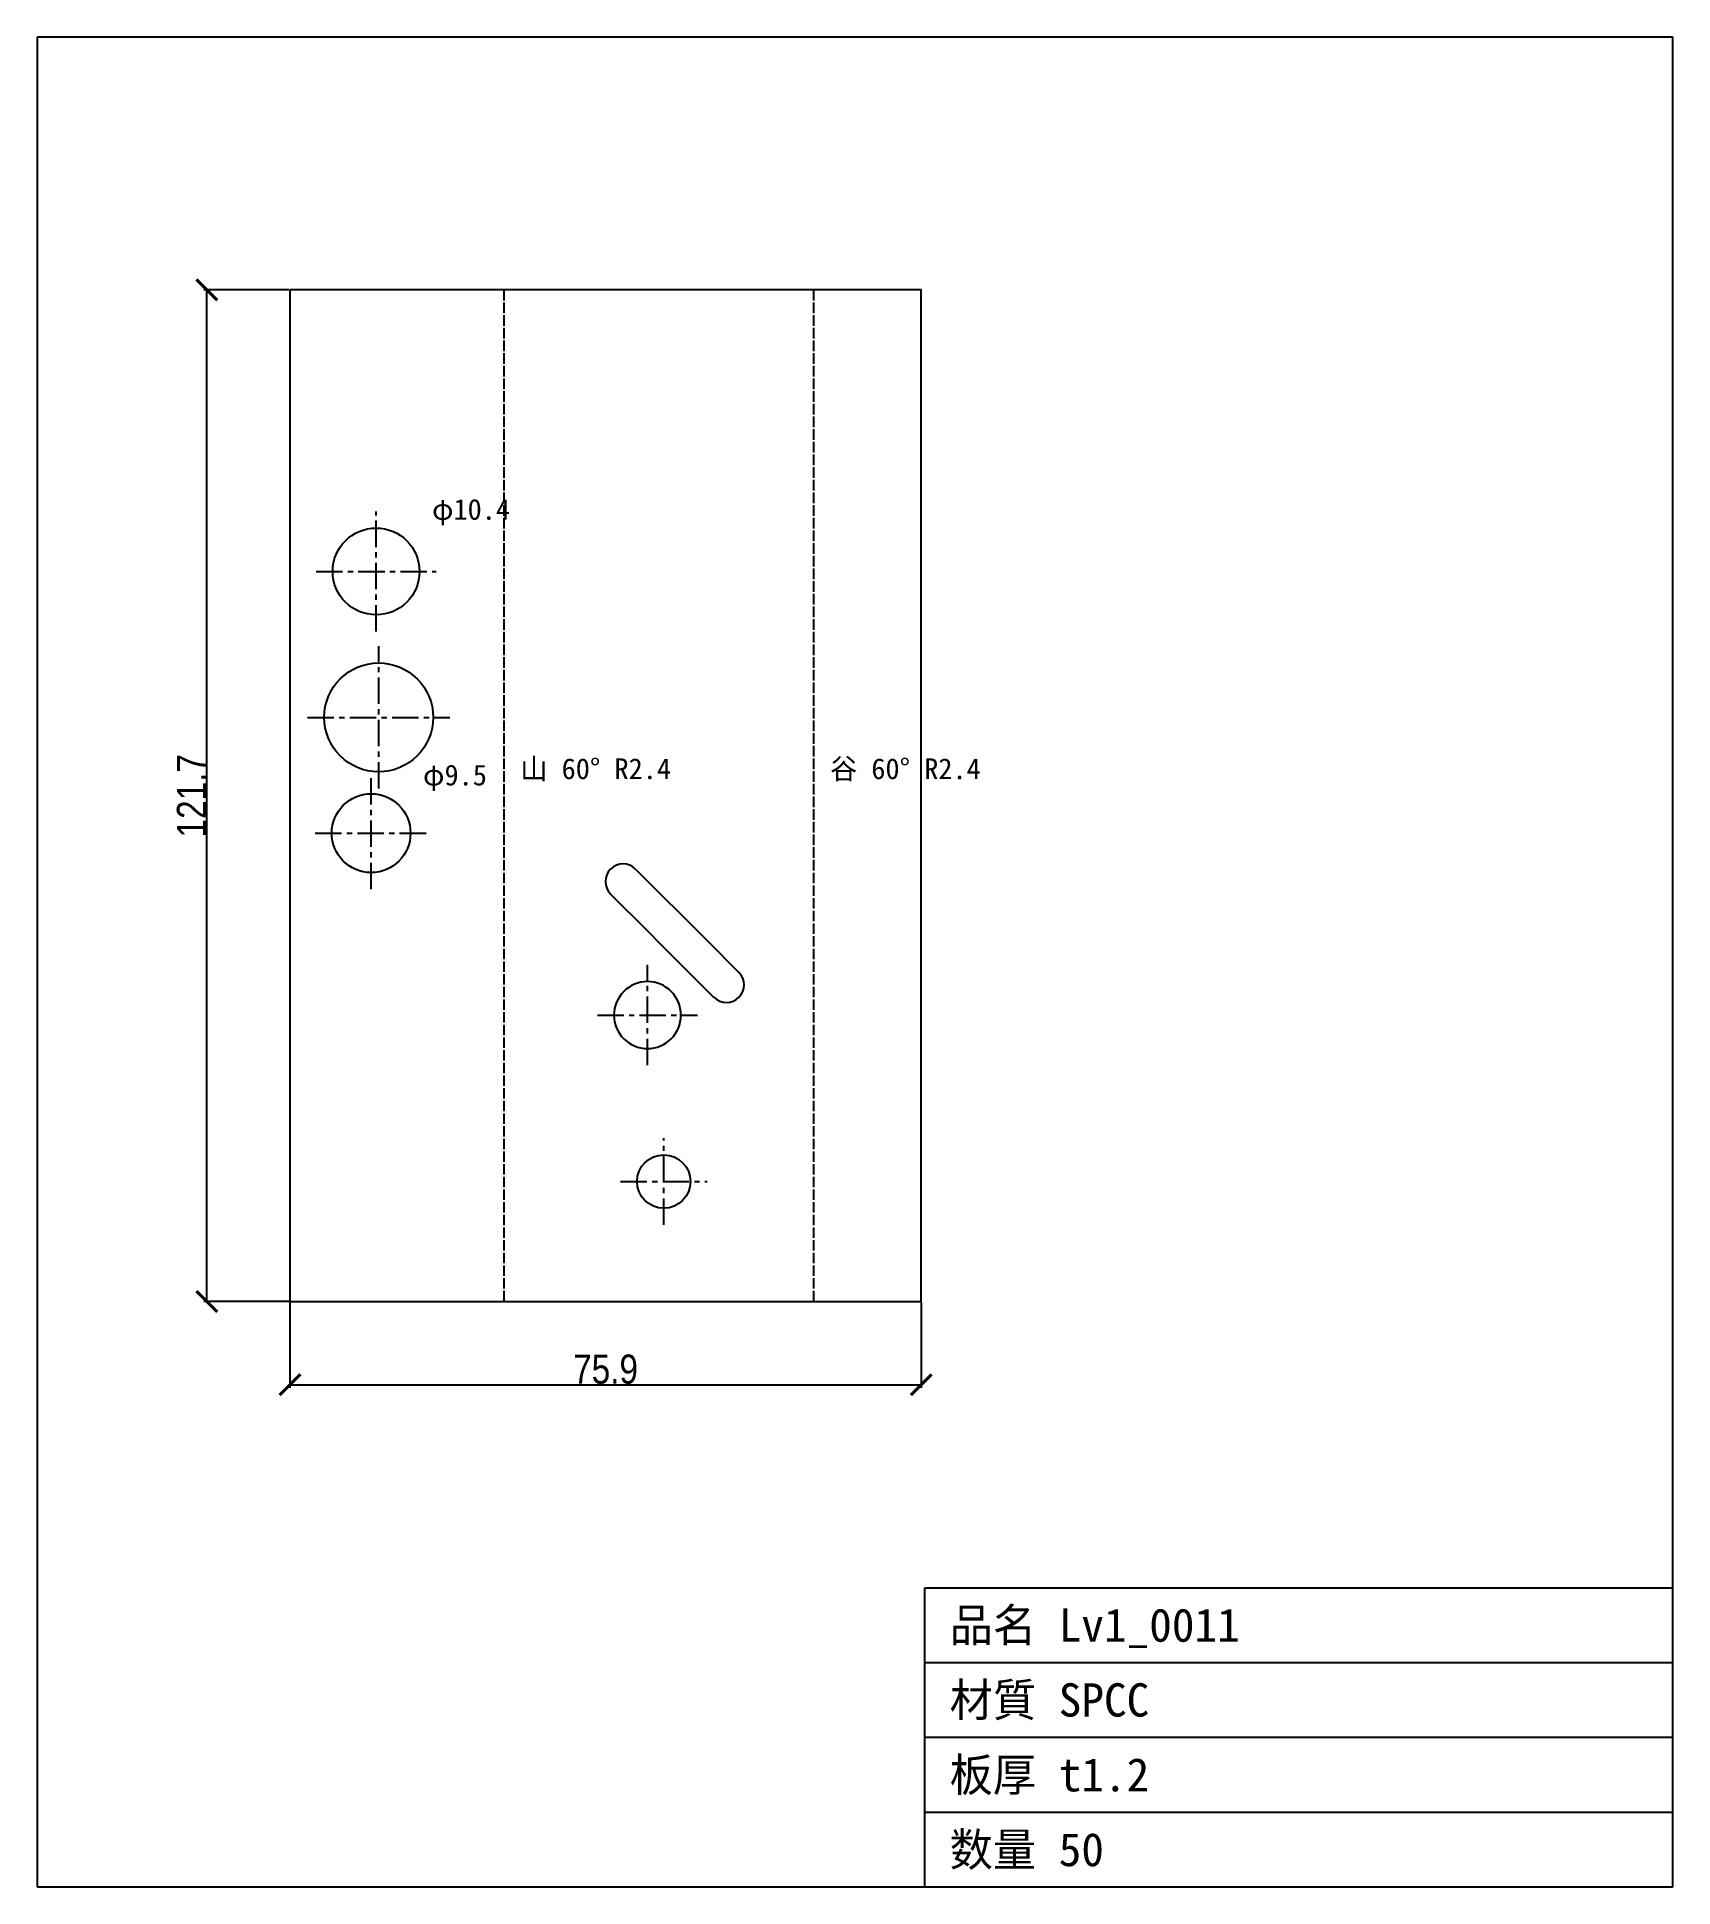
# Model space of a CAD drawing. Header units: millimetres. Extents: x -30 to 166, y -70 to 152.
import ezdxf

# ---------------------------------------------------------------- set-up
doc = ezdxf.new("R2010")
doc.units = ezdxf.units.MM
doc.linetypes.add('CENTER', pattern=[5.08, 3.175, -0.635, 0.635, -0.635])
doc.linetypes.add('DASHED', pattern=[1.524, 1.27, -0.254])
doc.styles.add('OpenSansCondensed-Light', font='OpenSansCondensed-Light.ttf')
doc.dimstyles.new('EZDXF', dxfattribs={"dimtxt": 0.25, "dimasz": 0.175, "dimexe": 0.375, "dimexo": 0.125, "dimgap": 0.1, "dimtad": 1, "dimlfac": 100, "dimzin": 12, "dimdsep": 46, "dimtxsty": 'OpenSansCondensed-Light', "dimblk": 'ARCHTICK', "dimcen": 2.5, "dimazin": 3, "dimtfac": 0.5, "dimtmove": 2, "dimatfit": 3})

# ---------------------------------------------------------------- blocks, each defined once
blk = doc.blocks.new('HOLE_D6_42')
blk.add_circle((0, 0), 3.21)
blk = doc.blocks.new('HOLE_D9_47')
blk.add_circle((0, 0), 4.74)
blk = doc.blocks.new('HOLE_D13_11')
blk.add_circle((0, 0), 6.55)
blk = doc.blocks.new('HOLE_D10_44')
blk.add_circle((0, 0), 5.22)
blk = doc.blocks.new('_ARCHTICK')
at = {"color": 0, "linetype": 'BYBLOCK', "const_width": 0.15}
blk.add_lwpolyline([(-0.5, -0.5), (0.5, 0.5)], dxfattribs=at)

msp = doc.modelspace()

# ---------------------------------------------------------------- linework, layer by layer
at = {"color": 7, "linetype": 'CONTINUOUS'}
for p, q in [((166.34, 152.12), (-30.42, 152.12)), ((-30.42, 152.12), (-30.42, -70.42)), ((166.34, -70.42), (166.34, 152.12)), ((41.57, 52.03), (50.14, 43.46)), ((43.12, 44.47), (38.56, 49.02)), ((44.5, 43.09), (43.12, 44.47)), ((45.62, 41.97), (44.5, 43.09)), ((50.14, 43.46), (54, 39.6)), ((50.99, 36.59), (45.62, 41.97)), ((76.34, -70.42), (76.34, -34.42)), ((76.34, -34.42), (166.34, -34.42)), ((76.34, -43.42), (166.34, -43.42)), ((76.34, -52.42), (166.34, -52.42)), ((76.34, -61.42), (166.34, -61.42)), ((-30.42, -70.42), (166.34, -70.42))]:
    msp.add_line(p, q, dxfattribs=at)
at = {"color": 3, "linetype": 'DASHED'}
for p, q in [((25.72, 121.7), (25.72, 0)), ((62.97, 121.7), (62.97, 0))]:
    msp.add_line(p, q, dxfattribs=at)
at = {"color": 1, "linetype": 'CENTER'}
for p, q in [((10.36, 80.61), (10.36, 95.05)), ((3.14, 87.83), (17.58, 87.83)), ((10.67, 61.73), (10.67, 78.84)), ((2.12, 70.28), (19.23, 70.28)), ((9.76, 49.62), (9.76, 63.09)), ((3.03, 56.35), (16.5, 56.35)), ((43, 28.44), (43, 40.49)), ((36.97, 34.46), (49.02, 34.46)), ((44.96, 9.23), (44.96, 19.65)), ((39.75, 14.44), (50.17, 14.44))]:
    msp.add_line(p, q, dxfattribs=at)
at = {"color": 7, "linetype": 'CONTINUOUS'}
msp.add_lwpolyline([(0, 121.7), (0, 0), (75.92, 0), (75.92, 121.7)], close=True, dxfattribs=at)
msp.add_circle((44.96, 14.44), 3.21, dxfattribs=at)
for centre, radius, start, end in [((40.06, 50.53), 2.12, 45, -135), ((43, 34.46), 4.03, 0, 180), ((52.49, 38.1), 2.12, -135, 45), ((43, 34.46), 4.03, 180, 0)]:
    msp.add_arc(centre, radius, start, end, dxfattribs=at)

# ---------------------------------------------------------------- block references
for name, p in [('HOLE_D10_44', (10.36, 87.83)), ('HOLE_D13_11', (10.67, 70.28)), ('HOLE_D9_47', (9.76, 56.35)), ('HOLE_D6_42', (44.96, 14.44))]:
    msp.add_blockref(name, p, dxfattribs=at)

# ---------------------------------------------------------------- texts
at = {"color": 2}
for s, height, p in [('φ10.4', 2.5, (17.08, 94.05)), ('φ9.5', 2.5, (16, 62.09)), ('山 60° R2.4', 2.5, (27.72, 62.85)), ('谷 60° R2.4', 2.5, (64.97, 62.85)), ('品名 Lv1_0011', 4, (79.34, -40.92)), ('材質 SPCC', 4, (79.34, -49.92)), ('板厚 t1.2', 4, (79.34, -58.92)), ('数量 50', 4, (79.34, -67.92))]:
    msp.add_text(s, height=height, dxfattribs=at).set_placement(p)

# ---------------------------------------------------------------- dimensions: what is measured, and where the dimension line sits
msp.add_linear_dim(base=(-10, 0), p1=(0, 0), p2=(0, 121.7), angle=90, dimstyle='EZDXF', override={"dimtxt": 3.5, "dimasz": 2.5, "dimdec": 1, "dimlfac": 1}, dxfattribs=at).render()
msp.add_linear_dim(base=(0, -10), p1=(0, 0), p2=(75.92, 0), dimstyle='EZDXF', override={"dimtxt": 3.5, "dimasz": 2.5, "dimdec": 1, "dimlfac": 1}, dxfattribs=at).render()

doc.saveas('drawing.dxf')
